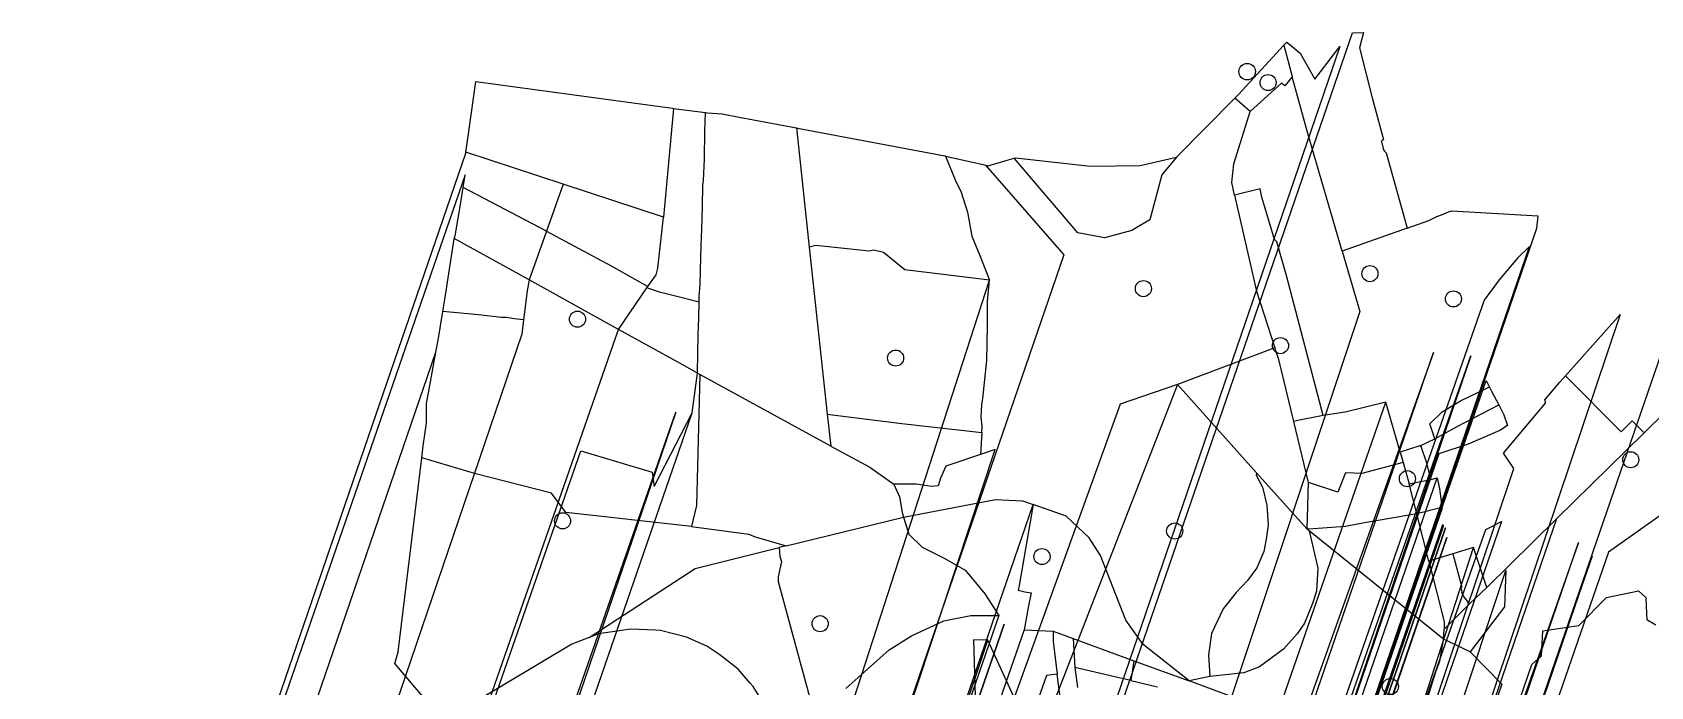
# Model space of a CAD drawing. Extents: x -1515 to 3065, y -1614 to 5536.
# Drawn here: x -447 to 1549, y 4729 to 5536 of the extents above; entities that cross this region are included whole.
import ezdxf

# ---------------------------------------------------------------- set-up
doc = ezdxf.new("R2010")
doc.units = 0
doc.header["$MEASUREMENT"] = 0
doc.layers.add('0710400000', color=7, linetype='CONTINUOUS')
doc.layers.add('ZONA', color=3, linetype='CONTINUOUS')

msp = doc.modelspace()

# ---------------------------------------------------------------- linework, layer by layer
at = {"layer": '0710400000', "color": 5}
for p, q in [((-339.1, 1117.6), (1181.2, 5535.6)), ((1181.2, 5535.6), (1194.5, 5536)), ((1194.6, 5536), (1189.7, 5516.8)), ((1194.5, 5536), (1194.6, 5536)), ((1165.4, 5518.7), (-344.9, 1108.5)), ((1040.4, 5459.5), (1096.2, 5520.1)), ((1096.2, 5520.1), (1099.9, 5524.1)), ((1096.2, 5520.1), (1106.8, 5481.4)), ((1099.9, 5524.1), (1106.6, 5518.4)), ((1106.6, 5518.4), (1116.4, 5510.2)), ((1116.4, 5510.2), (1134.5, 5478.4)), ((1141.4, 5487.5), (1165.4, 5518.7)), ((1189.7, 5516.8), (1205.2, 5455.1)), ((91.2, 5413.6), (99.9, 5475.5)), ((99.9, 5475.5), (342.1, 5442.5)), ((1093.5, 5473.5), (1054.8, 5438.4)), ((1095.6, 5471.6), (1093.5, 5473.5)), ((1097.4, 5469.9), (1095.6, 5471.6)), ((1106.8, 5481.3), (1097.4, 5469.9)), ((1106.8, 5481.4), (1106.8, 5481.3)), ((1126, 5411.1), (1106.8, 5481.3)), ((1134.5, 5478.4), (1141.4, 5487.5)), ((964.1, 5382), (1035.9, 5454.9)), ((1035.9, 5454.9), (1040.4, 5459.5)), ((1054.8, 5438.4), (1035.9, 5454.9)), ((1205.2, 5455.1), (1219.2, 5403.7)), ((343.7, 5442.2), (331.4, 5308.3)), ((342.1, 5442.5), (342.1, 5442.5)), ((342.1, 5442.5), (343.7, 5442.2)), ((343.7, 5442.2), (383.1, 5437)), ((382.1, 5414.1), (383.1, 5437)), ((383.1, 5437), (385.4, 5436.7)), ((385.4, 5436.7), (403.5, 5435.4)), ((403.5, 5435.4), (424.6, 5431.4)), ((424.6, 5431.4), (495.2, 5418.1)), ((1034.5, 5374.1), (1054.8, 5438.4)), ((87.6, 5388.3), (91.2, 5413.5)), ((91.2, 5413.5), (91.2, 5413.6)), ((381.7, 5379.6), (382.1, 5414.1)), ((495.2, 5418.1), (510.9, 5271.3)), ((495.2, 5418.1), (496.4, 5417.9)), ((496.4, 5417.9), (678.1, 5383.7)), ((1154.8, 5312.7), (1126, 5411.1)), ((1217.7, 5402.5), (1216.7, 5401.7)), ((1216.7, 5401.7), (1216.7, 5401.5)), ((1216.7, 5401.5), (1219.2, 5391)), ((1219.2, 5403.7), (1217.7, 5402.5)), ((1219.2, 5391), (1220.5, 5389.6)), ((1220.5, 5389.6), (1222.5, 5387.6)), ((-1431.6, 967.6), (87.4, 5387.2)), ((87.4, 5387.2), (87.6, 5388.3)), ((207.6, 5348.9), (87.6, 5388.3)), ((380.5, 5353.4), (381.7, 5379.6)), ((678.1, 5383.7), (679.1, 5383.4)), ((679.1, 5383.4), (691.7, 5352)), ((679.1, 5383.4), (725.6, 5372.9)), ((725.6, 5372.9), (728.4, 5372.3)), ((728.4, 5372.3), (825.1, 5261.7)), ((728.4, 5372.3), (731.3, 5371.6)), ((731.3, 5371.6), (731.7, 5371.5)), ((731.7, 5371.5), (755.1, 5378.3)), ((755.1, 5378.3), (763.9, 5380.9)), ((763.9, 5380.9), (765.3, 5381.3)), ((842.4, 5288.8), (763.9, 5380.9)), ((765.3, 5381.3), (857.8, 5371.2)), ((857.8, 5371.2), (919.3, 5371.9)), ((919.3, 5371.9), (964.1, 5382)), ((964.1, 5382), (945.9, 5360.2)), ((1032.1, 5350.8), (1034.5, 5374.1)), ((1222.5, 5387.6), (1248.4, 5294.5)), ((86.7, 5360.2), (-1431.6, 967.6)), ((84.2, 5344.8), (86.7, 5360.2)), ((379.8, 5348), (380.5, 5353.4)), ((691.7, 5352), (698, 5340.2)), ((945.9, 5360.2), (930.9, 5304.8)), ((1035.6, 5335.4), (1032.1, 5350.8)), ((80.7, 5323.7), (84.2, 5344.8)), ((187, 5290.8), (84.2, 5344.8)), ((207.6, 5348.9), (187, 5290.8)), ((331.4, 5308.3), (207.6, 5348.9)), ((379.2, 5321.4), (379.8, 5348)), ((698, 5340.2), (706.1, 5314.1)), ((1067.3, 5343.1), (1035.6, 5335.4)), ((1035.6, 5335.4), (1062.8, 5216.9)), ((1069, 5332.8), (1067.3, 5343.1)), ((1084.6, 5280.4), (1069, 5332.8)), ((74.4, 5285.3), (80.7, 5323.7)), ((378.5, 5293.2), (379.2, 5321.4)), ((706.1, 5314.1), (711.4, 5284.9)), ((1154.9, 5312.7), (1154.8, 5312.7)), ((1168.4, 5266.3), (1154.9, 5312.7)), ((1285.2, 5309.1), (1290.7, 5311.2)), ((1290.7, 5311.2), (1299.5, 5314.7)), ((1299.5, 5314.7), (1303.6, 5315.9)), ((1303.6, 5315.9), (1409.4, 5309.9)), ((1409.4, 5309.9), (1407.8, 5294.1)), ((1407.8, 5294.1), (-112.2, 867.4)), ((187, 5290.8), (165.4, 5230.8)), ((187, 5290.8), (266.7, 5248.3)), ((324.2, 5245.3), (331.4, 5308.3)), ((377.5, 5273.7), (378.5, 5293.2)), ((908.9, 5291.8), (875.2, 5282.5)), ((919.1, 5297.8), (908.9, 5291.8)), ((930.9, 5304.8), (919.1, 5297.8)), ((1248.4, 5294.5), (1168.4, 5266.3)), ((1248.4, 5294.5), (1275.2, 5304)), ((1275.2, 5304), (1285.2, 5309.1)), ((-112.2, 867.4), (1399.3, 5272)), ((61.4, 5206.4), (73, 5281.3)), ((73, 5281.3), (73.2, 5281.8)), ((73.2, 5281.8), (74.4, 5285.3)), ((165.4, 5230.8), (73.2, 5281.8)), ((91.9, 866.7), (1610.9, 5282.7)), ((376.9, 5243.2), (377.5, 5273.7)), ((519.1, 5273), (510.9, 5271.2)), ((510.9, 5271.3), (510.9, 5271.2)), ((510.9, 5271.2), (533, 5065.3)), ((585, 5266), (519.1, 5273)), ((711.4, 5284.9), (721.2, 5260.7)), ((875.2, 5282.5), (842.4, 5288.8)), ((1087.8, 5277.8), (1084.6, 5280.4)), ((1100, 5234.5), (1087.8, 5277.8)), ((1399.3, 5272), (1384.4, 5257.5)), ((825.1, 5261.6), (-693.8, 845.6)), ((590.8, 5267.6), (585, 5266)), ((602.4, 5264.7), (590.8, 5267.6)), ((628.8, 5243.3), (602.4, 5264.7)), ((721.2, 5260.7), (733.4, 5230.4)), ((825.1, 5261.7), (825.1, 5261.6)), ((1168.4, 5266.3), (1190.2, 5191.7)), ((1384.4, 5257.5), (1362, 5230.9)), ((-700, 804.8), (733.4, 5230.4)), ((165.4, 5230.8), (162.9, 5217.3)), ((275.7, 5169.7), (165.4, 5230.8)), ((266.7, 5248.3), (311.8, 5222.6)), ((311.8, 5222.6), (322, 5236.9)), ((322, 5236.9), (324.2, 5245.3)), ((376.3, 5224.9), (376.9, 5243.2)), ((733.4, 5230.4), (628.8, 5243.3)), ((730.8, 5204.3), (733.4, 5230.4)), ((1145, 5063.6), (1100, 5234.5)), ((1362, 5230.9), (1343.4, 5205.9)), ((162.9, 5217.3), (158.5, 5181.5)), ((275.7, 5169.7), (310.6, 5220.8)), ((310.6, 5220.8), (311.8, 5222.6)), ((326.4, 5215.6), (310.6, 5220.8)), ((345.9, 5210.9), (326.4, 5215.6)), ((375.2, 5203.5), (345.9, 5210.9)), ((375.2, 5203.5), (375.4, 5210.5)), ((375.4, 5210.5), (376.3, 5224.9)), ((1062.8, 5216.9), (1085.3, 5146.9)), ((1190.2, 5191.7), (-308.4, 704.5)), ((1343.4, 5205.9), (-213.5, 748.8)), ((53.2, 5156.4), (59, 5191.6)), ((59, 5191.6), (61.4, 5206.4)), ((103, 5187.6), (59, 5191.6)), ((374.8, 5183.2), (375.2, 5203.5)), ((730.7, 5173.7), (730.8, 5204.3)), ((-1293.5, 663.5), (275.7, 5169.7)), ((1511.1, 5188), (42.5, 823.8)), ((131.3, 5184.4), (103, 5187.6)), ((103, 5187.6), (103, 5187.6)), ((137.1, 5184.2), (131.3, 5184.4)), ((147.1, 5182.9), (137.1, 5184.2)), ((158.5, 5181.5), (147.1, 5182.9)), ((158.5, 5181.5), (156.6, 5163.8)), ((350.7, 5128.3), (275.7, 5169.7)), ((374.1, 5163.7), (374.8, 5183.2)), ((729.9, 5131.3), (730.7, 5173.7)), ((1443.8, 5112.4), (1511.1, 5188)), ((156.6, 5163.8), (-1370.3, 691.6)), ((50.6, 5141.7), (53.2, 5156.4)), ((373.3, 5116.1), (374.1, 5163.7)), ((-1464.6, 724.4), (50.6, 5141.7)), ((1280.8, 5141.1), (-304.5, 690.9)), ((-235.2, 728), (1280.8, 5141.1)), ((-213.5, 748.8), (1327.1, 5137.1)), ((1327.1, 5137.1), (-182.7, 706.4)), ((42.3, 5096.1), (50.6, 5141.7)), ((725, 5084.7), (729.9, 5131.3)), ((1085.3, 5146.9), (965, 5101.7)), ((1090, 5132.5), (1085.3, 5146.9)), ((1108.5, 5056.2), (1090, 5132.5)), ((373.2, 5115.8), (350.7, 5128.3)), ((366.4, 5067), (373.2, 5115.8)), ((376.1, 5114.2), (371.8, 4952.4)), ((373.2, 5115.8), (373.3, 5116.1)), ((373.2, 5115.8), (376.1, 5114.2)), ((537.7, 5025.9), (376.1, 5114.2)), ((1436.8, 5104.6), (1443.8, 5112.4)), ((1443.8, 5112.4), (1512.2, 5043.4)), ((1610.5, 5110.9), (1540.9, 5042.1)), ((965, 5101.7), (-693.8, 845.6)), ((-182.7, 706.4), (1346, 5106.6)), ((39, 5078.4), (42.3, 5096.1)), ((965, 5101.7), (894.4, 5077.6)), ((1062.8, 4992.7), (965, 5101.7)), ((1314.1, 5081.5), (1348.5, 5097.9)), ((1346, 5106.6), (1350, 5098.6)), ((1348.5, 5097.9), (1350, 5098.6)), ((1350, 5098.6), (1352.5, 5093.7)), ((1352.5, 5093.7), (1361.3, 5076.5)), ((1418.4, 5082.8), (1436.8, 5104.6)), ((894.4, 5077.6), (-713.7, 629.4)), ((-304.5, 690.9), (1222.2, 5080.1)), ((38.7, 5057), (39, 5078.4)), ((723.2, 5061.6), (723.9, 5077.3)), ((723.9, 5077.3), (725, 5084.7)), ((1222.2, 5080.1), (1171.9, 5067.8)), ((1239.9, 5018.4), (1222.2, 5080.1)), ((1291.4, 5068.1), (1314.1, 5081.5)), ((1310, 5050.1), (1361.3, 5076.5)), ((1361.3, 5076.5), (1367.5, 5064.4)), ((1367.2, 5017.1), (1419.2, 5078.9)), ((1419, 5080.2), (1418.4, 5082.8)), ((1419.2, 5078.9), (1419, 5080.2)), ((-1195.3, 655.7), (346.5, 5067.8)), ((346.5, 5067.8), (-1164.2, 650.8)), ((-1157.1, 650.9), (366.4, 5067)), ((34.8, 5026), (38.7, 5054.2)), ((38.7, 5054.2), (38.7, 5057)), ((319.8, 4976), (366.4, 5067)), ((533, 5065.3), (537.7, 5025.9)), ((533, 5065.3), (625.3, 5053.8)), ((625.3, 5053.8), (723.8, 5042.5)), ((724.4, 5050.2), (723.2, 5061.6)), ((723.8, 5042.5), (724.4, 5050.2)), ((1111.5, 5056.9), (1108.5, 5056.2)), ((1126.8, 4981), (1108.5, 5056.2)), ((1145, 5063.6), (1111.5, 5056.9)), ((1171.9, 5067.8), (1145, 5063.6)), ((1276.3, 5053.1), (1291.4, 5068.1)), ((1282.5, 5034.6), (1276.3, 5053.1)), ((1282.5, 5034.6), (1310, 5050.1)), ((1372.2, 5051.2), (1362.7, 5045.1)), ((1367.5, 5064.4), (1372.2, 5051.2)), ((1512.2, 5043.4), (1525.8, 5056.9)), ((1525.8, 5056.9), (1540.9, 5042.1)), ((723.8, 5042.5), (722, 5015.5)), ((1265.3, 5026.5), (1282.5, 5034.6)), ((1362.7, 5045.1), (1323.6, 5028.1)), ((1540.9, 5042.1), (1432.7, 4936.3)), ((-1292.5, 647.8), (229.1, 5020.1)), ((-713.7, 629.4), (740.4, 5021.8)), ((1287.4, 5016.2), (-231.5, 599.8)), ((3.9, 4772.3), (33, 5011.2)), ((33, 5011.2), (34.8, 5026)), ((99.8, 4991.5), (33, 5011.2)), ((229.1, 5020.1), (317.2, 4993.7)), ((537.7, 5025.9), (585.6, 4999.8)), ((722, 5015.5), (679.3, 5000.9)), ((740.4, 5021.8), (722, 5015.5)), ((1265.3, 5026.5), (1239.9, 5018.4)), ((1239.9, 5018.4), (1243.6, 5005.4)), ((1273, 5003.5), (1265.3, 5026.5)), ((1323.6, 5028.1), (1287.4, 5016.2)), ((1380, 4998.2), (1367.2, 5017.1)), ((-115.2, 546.6), (1380, 4998.2)), ((99.9, 4991.5), (99.8, 4991.5)), ((193, 4967.6), (99.9, 4991.5)), ((317.2, 4993.7), (319.8, 4976)), ((585.6, 4999.8), (615.5, 4979)), ((679.3, 5000.9), (672.7, 4986.3)), ((1062.8, 4992.7), (1062.3, 4990.1)), ((1062.3, 4990.1), (1070.1, 4975)), ((1125, 4923.4), (1062.8, 4992.7)), ((1172.4, 4992.7), (1163, 4969.2)), ((1192.5, 4992.1), (1172.4, 4992.7)), ((1243.6, 5005.4), (1192.5, 4992.1)), ((1243.6, 5005.4), (1251.1, 4979.2)), ((1277.5, 4984.6), (1273, 5003.5)), ((-234.7, 575), (1285.3, 4986.5)), ((615.5, 4979), (622.3, 4963.2)), ((642.7, 4978.7), (615.5, 4979)), ((661.7, 4975.8), (642.7, 4978.7)), ((670.1, 4976.9), (661.7, 4975.8)), ((672.7, 4986.3), (670.1, 4976.9)), ((1070.1, 4975), (1075.2, 4952.9)), ((1125, 4923.4), (1126.8, 4981)), ((1163, 4969.2), (1126.8, 4981)), ((1251.1, 4979.2), (1277.5, 4984.6)), ((1260.4, 4942.3), (1251.1, 4979.2)), ((1277.5, 4984.6), (1285.3, 4986.5)), ((1285.3, 4986.5), (1288.5, 4973)), ((1288.5, 4973), (1290.3, 4958)), ((-728.8, 552.9), (787.1, 4953.6)), ((210.6, 4944), (193, 4967.6)), ((371.8, 4952.4), (365.7, 4926.7)), ((622.3, 4963.2), (625.4, 4943.9)), ((627.2, 4938), (740.8, 4960)), ((740.8, 4960), (773.8, 4958.2)), ((787.1, 4953.6), (769.9, 4853.9)), ((773.8, 4958.2), (787.1, 4953.6)), ((827.9, 4939.6), (787.1, 4953.6)), ((1075.2, 4952.9), (1076.9, 4928.5)), ((1291.3, 4950), (1260.4, 4942.3)), ((1290.3, 4958), (1291.3, 4950)), ((1291.3, 4950), (1291.4, 4949.4)), ((1291.4, 4949.4), (-227.5, 532.1)), ((1364.7, 4933), (-152.7, 518.3)), ((1432.7, 4936.3), (-86.9, 520.1)), ((365.7, 4926.7), (210.6, 4944)), ((482.5, 4902.9), (627.2, 4938)), ((625.4, 4943.9), (627.2, 4938)), ((627.2, 4938), (633.7, 4917.2)), ((856.1, 4912.8), (827.9, 4939.6)), ((1191.3, 4930.4), (1172.2, 4926.5)), ((1260.4, 4942.3), (1191.3, 4930.4)), ((1275.3, 4883.9), (1260.4, 4942.3)), ((1345.3, 4923.1), (1364.7, 4933)), ((1346.6, 4851.6), (1432.7, 4936.3)), ((1563, 4941.8), (1496.9, 4895.2)), ((-227.5, 532.1), (1292.5, 4929.3)), ((1293, 4926.6), (-225.6, 508.4)), ((-225.6, 508.4), (1295.8, 4925.1)), ((1295.8, 4925.1), (-221.6, 509.6)), ((-221.6, 509.6), (1297.5, 4913.1)), ((-221.3, 490.8), (1345.3, 4923.1)), ((1297.5, 4913.1), (-221.3, 490.8)), ((365.7, 4926.7), (436.3, 4917.2)), ((436.3, 4917.2), (444.1, 4914.1)), ((444.1, 4914.1), (482.5, 4902.9)), ((633.7, 4917.2), (650.1, 4901.2)), ((870.3, 4891), (856.1, 4912.8)), ((1074.7, 4911.1), (1071.7, 4895.9)), ((1076.9, 4928.5), (1074.7, 4911.1)), ((1127.1, 4923.5), (1125, 4923.4)), ((1127.6, 4921.3), (1125, 4923.4)), ((1172.2, 4926.5), (1127.1, 4923.5)), ((1293.4, 4787.7), (1127.6, 4921.3)), ((1127.6, 4921.3), (1138.3, 4875.1)), ((1292.5, 4929.3), (1293, 4926.6)), ((-93.3, 517.9), (1330.4, 4900.8)), ((1459.9, 4907.1), (-85.7, 518.3)), ((-52.8, 484.7), (1459.9, 4907.1)), ((1476.5, 4890.2), (-52.8, 484.7)), ((1496.9, 4895.2), (-37, 468.6)), ((-37, 468.6), (1476.5, 4890.2)), ((370.4, 4874.8), (473.8, 4900.8)), ((482.5, 4902.9), (473.8, 4900.8)), ((473.8, 4900.8), (474.7, 4889.8)), ((650.1, 4901.2), (678, 4887)), ((901.6, 4811.1), (870.3, 4891)), ((1071.7, 4895.9), (1063.2, 4875.9)), ((1304.7, 4892.9), (1275.3, 4883.9)), ((1330.4, 4900.8), (1304.7, 4892.9)), ((1304.7, 4892.9), (1316, 4851.7)), ((1346.6, 4851.6), (1330.4, 4900.8)), ((-85.7, 518.3), (1370.3, 4872.6)), ((239.5, 4789.9), (370.4, 4874.8)), ((476.8, 4883.5), (472.7, 4864.5)), ((474.7, 4889.8), (476.8, 4883.5)), ((678, 4887), (703.1, 4872.8)), ((703.1, 4872.8), (716.2, 4857.5)), ((1063.2, 4875.9), (1051.6, 4859.9)), ((1138.3, 4875.1), (1136.7, 4847)), ((1275.3, 4883.9), (1294.2, 4809.2)), ((1370.3, 4872.6), (1368.4, 4827.5)), ((472.7, 4864.5), (472.7, 4859)), ((472.7, 4859), (514.8, 4703.2)), ((716.2, 4857.5), (727.6, 4843.5)), ((769.9, 4853.9), (768.5, 4848.3)), ((1051.6, 4859.9), (1037.4, 4845.1)), ((1316, 4851.7), (1314.6, 4850.9)), ((1314.6, 4850.9), (1316, 4845.5)), ((1325.3, 4831.3), (1346.6, 4851.6)), ((727.6, 4843.5), (744.6, 4816.8)), ((768.5, 4848.3), (776.8, 4846.3)), ((776.8, 4846.3), (784.8, 4845)), ((784.8, 4845), (781, 4826.7)), ((1037.4, 4845.1), (1021.3, 4825.3)), ((1131.7, 4831.6), (1122, 4807.6)), ((1136.7, 4847), (1131.7, 4831.6)), ((1293.9, 4800.2), (1325.3, 4831.3)), ((1316, 4845.5), (1315.6, 4845.2)), ((1315.6, 4845.2), (1319.3, 4838.5)), ((1319.3, 4838.5), (1320.6, 4836.7)), ((1320.6, 4836.7), (1323.6, 4833)), ((1323.6, 4833), (1325.3, 4831.3)), ((1460, 4804.4), (1494.1, 4839)), ((1494.1, 4839), (1533.6, 4847.3)), ((1533.6, 4847.3), (1543, 4839.1)), ((1543, 4839.1), (1543.7, 4819.5)), ((744.6, 4816.8), (-773.1, 398.8)), ((637, 4791.9), (676.8, 4810.4)), ((676.8, 4810.4), (710.1, 4817)), ((710.1, 4817), (744.6, 4816.8)), ((781, 4826.7), (776.1, 4799.2)), ((922.9, 4781), (901.6, 4811.1)), ((1021.3, 4825.3), (1006.9, 4794.8)), ((1368.4, 4827.5), (1326, 4772)), ((1543.7, 4819.5), (1544, 4812)), ((1544, 4812), (1555.3, 4805.3)), ((-768.1, 390.9), (751.2, 4806.4)), ((751.2, 4806.4), (-764.8, 384.4)), ((776.1, 4799.2), (-764.8, 384.4)), ((251.2, 4794.4), (239.5, 4789.9)), ((271.2, 4797.3), (251.2, 4794.4)), ((290.4, 4800), (271.2, 4797.3)), ((321.4, 4798.8), (290.4, 4800)), ((327.7, 4798.6), (321.4, 4798.8)), ((359.5, 4790), (327.7, 4798.6)), ((609.4, 4774.7), (637, 4791.9)), ((776.1, 4799.2), (811.8, 4797.5)), ((811.8, 4797.5), (811.9, 4784.8)), ((811.8, 4797.5), (836.3, 4788.6)), ((1006.9, 4794.8), (1003.5, 4768.6)), ((1112.6, 4794.4), (1096, 4775.3)), ((1122, 4807.6), (1112.6, 4794.4)), ((1293.4, 4787.7), (1293.9, 4800.2)), ((1294.2, 4809.2), (1293.9, 4800.2)), ((1414.1, 4767), (1415.9, 4798)), ((1415.9, 4798), (1426.5, 4799.5)), ((1426.5, 4799.5), (1460, 4804.4)), ((-757.7, 370.2), (731.4, 4786.3)), ((1.9, 4764.8), (3.9, 4772.3)), ((218.2, 4781.5), (134.1, 4731.6)), ((239.5, 4789.9), (218.2, 4781.5)), ((384.6, 4779), (359.5, 4790)), ((400.6, 4768.4), (384.6, 4779)), ((556, 4727), (609.4, 4774.7)), ((731.4, 4786.3), (713.5, 4787)), ((713.5, 4787), (715.8, 4717.3)), ((770.1, 4701.3), (731.4, 4786.3)), ((811.9, 4784.8), (816.7, 4744.6)), ((836.3, 4788.6), (838.6, 4752.8)), ((836.3, 4788.6), (911.4, 4761.2)), ((979.7, 4736.4), (922.9, 4781)), ((1096, 4775.3), (1066.1, 4753.5)), ((1288.7, 4760.4), (1293.4, 4787)), ((1326, 4772), (1293.4, 4787.7)), ((1293.4, 4787), (1293.4, 4787.7)), ((1326, 4772), (1365, 4732.4)), ((-133.8, 302.1), (1402, 4756.3)), ((0, 4757.7), (1.9, 4764.8)), ((52.3, 4695.8), (0, 4757.7)), ((423.1, 4750.7), (400.6, 4768.4)), ((438.1, 4733.5), (423.1, 4750.7)), ((838.6, 4752.8), (842, 4728.3)), ((882.4, 4742.6), (838.6, 4752.8)), ((911.4, 4761.2), (907.7, 4736.7)), ((911.4, 4761.2), (979.7, 4736.4)), ((1003.5, 4768.6), (1005, 4741.7)), ((1066.1, 4753.5), (1047, 4746.1)), ((1283.9, 4747.5), (1288.7, 4760.4)), ((1402, 4756.3), (1413.7, 4766.7)), ((1413.7, 4766.7), (1414.1, 4767)), ((803.4, 4742.8), (-733.5, 323.3)), ((1365, 4732.4), (-135.7, 297.9)), ((134.1, 4731.6), (59.7, 4687)), ((441.7, 4729.3), (438.1, 4733.5)), ((816.7, 4744.6), (803.4, 4742.8)), ((821.1, 4709.6), (816.7, 4744.6)), ((907.7, 4736.7), (882.4, 4742.6)), ((907.7, 4736.7), (940.7, 4729.1)), ((1005, 4741.7), (979.7, 4736.4)), ((1248.9, 4636.2), (979.7, 4736.4)), ((1047, 4746.1), (1005, 4741.7)), ((1248.9, 4636.2), (1283.9, 4747.5)), ((463, 4694.7), (441.7, 4729.3))]:
    msp.add_line(p, q, dxfattribs=at)
at = {"layer": 'ZONA', "color": 3}
for centre, radius in [((1051.1, 5487.6), 10.2), ((1076.9, 5474.1), 9.92), ((923.1, 5220), 9.92), ((1202.5, 5238.5), 9.92), ((1305.5, 5207.3), 9.92), ((225.1, 5182.3), 9.92), ((1092.2, 5149.7), 9.92), ((617.5, 5134.4), 9.92), ((1524.2, 5009), 9.92), ((1248.7, 4985.6), 9.92), ((206.7, 4933.6), 9.92), ((961.7, 4921.1), 9.92), ((798, 4889.6), 9.92), ((524.4, 4806.8), 9.92), ((1227.7, 4729.4), 9.92)]:
    msp.add_circle(centre, radius, dxfattribs=at)

doc.saveas('drawing.dxf')
